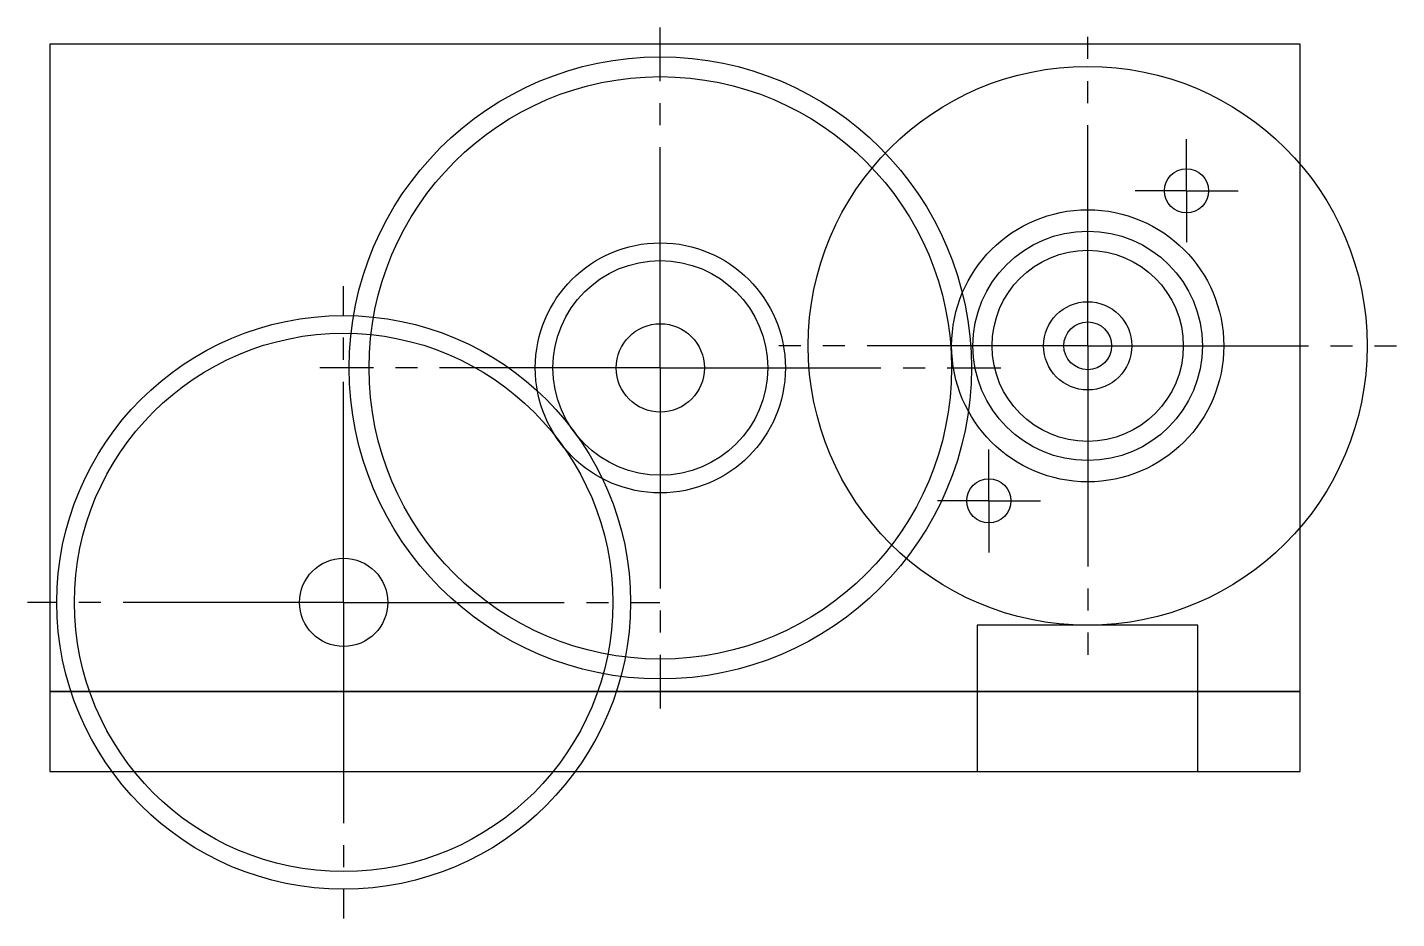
# Model space of a CAD drawing. Extents: x -43 to 50, y -37.6 to 23.
import ezdxf

# ---------------------------------------------------------------- set-up
doc = ezdxf.new("R2010")
doc.units = 0
doc.header["$MEASUREMENT"] = 0
doc.linetypes.add('K5LT_AXLED', pattern=[19.5, 15, -1.5, 1.5, -1.5])
doc.linetypes.add('K5LT_BASIC', pattern=[0])
doc.layers.add('Системный слой', color=7, linetype='Continuous')

# ---------------------------------------------------------------- blocks, each defined once
blk = doc.blocks.new('*U')
at = {"layer": 'Системный слой', "color": 30, "linetype": 'K5LT_AXLED'}
for p, q in [((-0.009, -0.168), (-0.009, 22.982)), ((-0.009, -0.168), (-0.009, 21.632)), ((29.045, 1.333), (29.045, 22.333)), ((29.045, 1.333), (29.045, 15.833)), ((35.763, 11.874), (35.763, 15.374)), ((35.763, 11.874), (32.263, 11.874)), ((35.763, 11.874), (39.263, 11.874)), ((35.763, 11.874), (35.763, 8.374)), ((29.045, 1.333), (29.045, 11.133)), ((29.045, 1.333), (29.045, 9.833)), ((-0.009, -0.168), (-0.009, 9.132)), ((-21.536, -16.111), (-21.536, 5.389)), ((29.045, 1.333), (29.045, 4.958)), ((-21.536, -16.111), (-21.536, 4.189)), ((29.045, 1.333), (8.045, 1.333)), ((29.045, 1.333), (14.545, 1.333)), ((29.045, 1.333), (19.245, 1.333)), ((29.045, 1.333), (20.545, 1.333)), ((29.045, 1.333), (25.42, 1.333)), ((29.045, 1.333), (50.045, 1.333)), ((29.045, 1.333), (29.045, -19.667)), ((29.045, 1.333), (38.845, 1.333)), ((29.045, 1.333), (29.045, -8.467)), ((29.045, 1.333), (43.545, 1.333)), ((29.045, 1.333), (29.045, -13.167)), ((29.045, 1.333), (37.545, 1.333)), ((29.045, 1.333), (29.045, -7.167)), ((29.045, 1.333), (32.67, 1.333)), ((29.045, 1.333), (29.045, -2.292)), ((-0.009, -0.168), (-23.159, -0.168)), ((-0.009, -0.168), (-21.809, -0.168)), ((-0.009, -0.168), (-9.309, -0.168)), ((-0.009, -0.168), (23.141, -0.168)), ((-0.009, -0.168), (-0.009, -23.318)), ((-0.009, -0.168), (21.791, -0.168)), ((-0.009, -0.168), (-0.009, -21.968)), ((-0.009, -0.168), (9.291, -0.168)), ((-0.009, -0.168), (-0.009, -9.468)), ((22.327, -9.208), (22.327, -5.708)), ((22.327, -9.208), (18.827, -9.208)), ((22.327, -9.208), (25.827, -9.208)), ((22.327, -9.208), (22.327, -12.708)), ((-21.536, -16.111), (-43.036, -16.111)), ((-21.536, -16.111), (-41.836, -16.111)), ((-21.536, -16.111), (-0.036, -16.111)), ((-21.536, -16.111), (-21.536, -37.611)), ((-21.536, -16.111), (-1.236, -16.111)), ((-21.536, -16.111), (-21.536, -36.411))]:
    blk.add_line(p, q, dxfattribs=at)
at = {"layer": 'Системный слой', "color": 5, "linetype": 'K5LT_BASIC'}
for p, q in [((43.495, 21.831), (-41.505, 21.831)), ((-41.505, 21.831), (-41.505, -22.169)), ((43.495, -22.169), (43.495, 21.831)), ((36.536, -17.667), (21.536, -17.667)), ((21.536, -17.667), (21.536, -27.611)), ((36.536, -27.611), (36.536, -17.667)), ((-41.505, -22.169), (43.495, -22.169)), ((43.495, -22.17), (-41.505, -22.17)), ((-41.505, -22.17), (-41.505, -27.611)), ((43.495, -27.611), (43.495, -22.17)), ((-41.505, -27.611), (43.495, -27.611)), ((21.536, -27.611), (36.536, -27.611))]:
    blk.add_line(p, q, dxfattribs=at)

msp = doc.modelspace()

# ---------------------------------------------------------------- linework, layer by layer
at = {"layer": 'Системный слой', "color": 5, "linetype": 'K5LT_BASIC'}
for centre, radius in [((-0.009, -0.168), 21.15), ((-0.009, -0.168), 19.8), ((29.045, 1.333), 19), ((35.763, 11.874), 1.5), ((29.045, 1.333), 9.25), ((29.045, 1.333), 7.8), ((-0.009, -0.168), 8.5), ((29.045, 1.333), 6.5), ((-0.009, -0.168), 7.3), ((29.045, 1.333), 3), ((-21.536, -16.111), 19.5), ((-0.009, -0.168), 3), ((29.045, 1.333), 1.625), ((-21.536, -16.111), 18.3), ((22.327, -9.208), 1.5), ((-21.536, -16.111), 3)]:
    msp.add_circle(centre, radius, dxfattribs=at)

# ---------------------------------------------------------------- block references
at = {"layer": 'Системный слой'}
msp.add_blockref('*U', (0, 0), dxfattribs=at)
msp.add_blockref('*U', (0, 0), dxfattribs=at)
msp.add_blockref('*U', (0, 0), dxfattribs=at)
msp.add_blockref('*U', (0, 0), dxfattribs=at)
msp.add_blockref('*U', (0, 0), dxfattribs=at)
msp.add_blockref('*U', (0, 0), dxfattribs=at)
msp.add_blockref('*U', (0, 0), dxfattribs=at)
msp.add_blockref('*U', (0, 0), dxfattribs=at)
msp.add_blockref('*U', (0, 0), dxfattribs=at)
msp.add_blockref('*U', (0, 0), dxfattribs=at)
msp.add_blockref('*U', (0, 0), dxfattribs=at)
msp.add_blockref('*U', (0, 0), dxfattribs=at)
msp.add_blockref('*U', (0, 0), dxfattribs=at)
msp.add_blockref('*U', (0, 0), dxfattribs=at)
msp.add_blockref('*U', (0, 0), dxfattribs=at)

doc.saveas('drawing.dxf')
